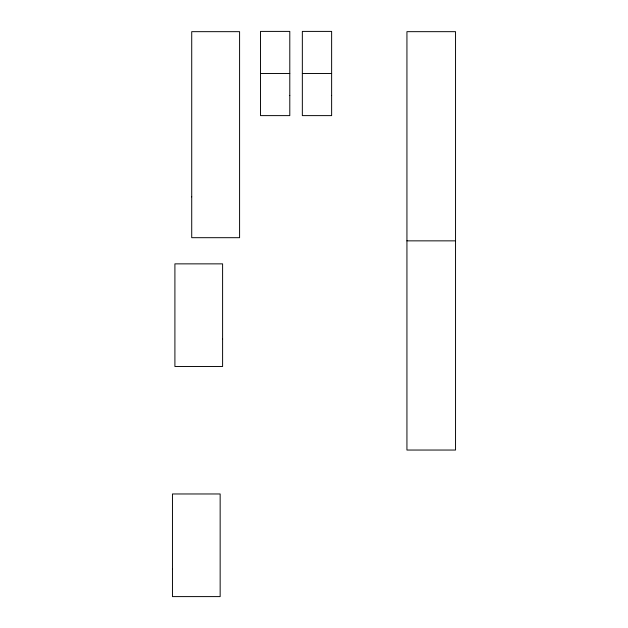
<?xml version="1.0" encoding="UTF-8"?>
<svg xmlns="http://www.w3.org/2000/svg" width="628" height="628" viewBox="0 0 628 628"><rect width="100%" height="100%" fill="white"/><g stroke="black" fill="none" stroke-linecap="round" stroke-linejoin="round"><path stroke-width="0.94" d="M406.936 240.854L406.936 31.667L455.543 31.667L455.543 450.041L406.936 450.041L406.936 240.854L455.543 240.854M260.51 73.507L289.791 73.507M302.343 73.507L331.631 73.507M172.457 569.258L172.457 596.6L220.153 596.6L220.153 493.969L172.457 493.969L172.457 569.258M191.721 196.87L191.721 237.69L239.59 237.69L239.59 31.667L191.721 31.667L191.721 196.87M222.602 339.151L222.602 366.501L174.906 366.501L174.906 263.862L222.602 263.862L222.602 339.151M289.791 95.582L289.791 115.615L260.51 115.615L260.51 31.4L289.791 31.4L289.791 95.582M331.631 95.582L331.631 115.615L302.343 115.615L302.343 31.4L331.631 31.4L331.631 95.582"/></g></svg>
